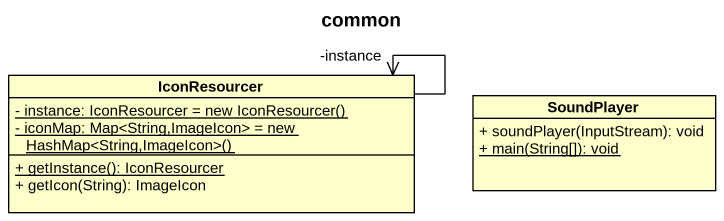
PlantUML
@startuml
title common
hide circle
hide empty members
skinparam classAttributeIconSize 0
class IconResourcer {
  {static} {field} - instance: IconResourcer = new IconResourcer()
  {static} {field} - iconMap: Map<String,ImageIcon> = new HashMap<String,ImageIcon>()
  {static} + getInstance(): IconResourcer
  + getIcon(String): ImageIcon
}
class SoundPlayer {
  + soundPlayer(InputStream): void
  {static} + main(String[]): void
}
IconResourcer --> "-instance" IconResourcer
@enduml
